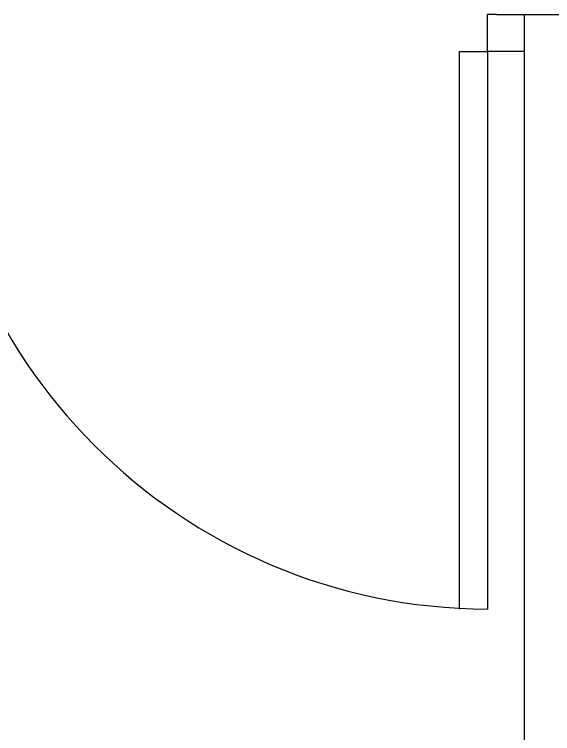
# Model space of a CAD drawing. Header units: inches. Extents: x 542787 to 543192, y 9574025 to 9574373.
# Drawn here: x 543040.845 to 543041.426, y 9574110.474 to 9574111.25 of the extents above; entities that cross this region are included whole.
import ezdxf

# ---------------------------------------------------------------- set-up
doc = ezdxf.new("R2010")
doc.units = ezdxf.units.IN
doc.header["$MEASUREMENT"] = 0
doc.layers.add('I-ARQ', color=8, linetype='Continuous')
doc.layers.add('I-ESGOTO', color=6, linetype='Continuous')

# ---------------------------------------------------------------- blocks, each defined once
blk = doc.blocks.new('*U158')
at = {"color": 2}
blk.add_wipeout([(0.02013, 0.02013), (1.45577, -1.41552), (1.41552, -1.45577), (-0.02013, -0.02013)], dxfattribs=at)

msp = doc.modelspace()

# ---------------------------------------------------------------- linework, layer by layer
at = {"layer": 'I-ARQ'}
for p, q in [((543041.36601, 9574111.25011), (543041.35601, 9574111.25011)), ((543041.35601, 9574111.21011), (543041.35601, 9574111.25011)), ((543041.36601, 9574111.25011), (543041.39601, 9574111.25011)), ((543041.39601, 9574111.21011), (543041.39601, 9574111.25011)), ((543041.39601, 9574111.25011), (543041.39601, 9574111.25011)), ((543041.39601, 9574109.85011), (543041.39601, 9574111.25011)), ((543041.39601, 9574111.25011), (543045.09101, 9574111.25011)), ((543041.32601, 9574110.60826), (543041.32601, 9574111.21011)), ((543041.32601, 9574111.21011), (543041.35601, 9574111.21011)), ((543041.39601, 9574111.21011), (543041.35601, 9574111.21011)), ((543041.35601, 9574111.21011), (543041.35601, 9574110.60826)), ((543041.39601, 9574111.21011), (543041.39601, 9574111.21011))]:
    msp.add_line(p, q, dxfattribs=at)
msp.add_arc((543041.35759, 9574111.20984), 0.60159, 179.97416, 269.84895, dxfattribs=at)

# ---------------------------------------------------------------- next in the draw order: block references
at = {"layer": 'I-ESGOTO', "xscale": -1}
msp.add_blockref('*U158', (543041.92799, 9574110.9157), dxfattribs=at)

doc.saveas('drawing.dxf')
